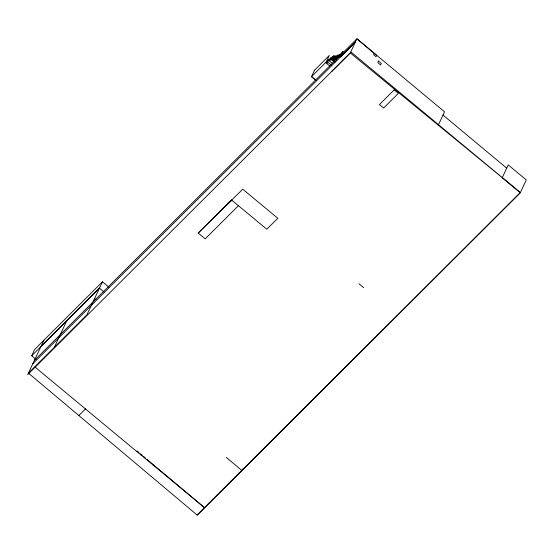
<?xml version="1.0" encoding="UTF-8"?>
<svg xmlns="http://www.w3.org/2000/svg" width="554" height="554" viewBox="0 0 554 554"><rect width="100%" height="100%" fill="white"/><g stroke="black" fill="none" stroke-linecap="round" stroke-linejoin="round"><path stroke-width="0.83" d="M36.045 359.421L31.703 355.772L34.701 349.394L102.462 281.778L108.861 287.166M43.904 340.198L27.7 374.636L351.084 52.124L520.365 192.563L350.267 52.942L356.921 38.801L444.543 111.818L438.256 125.169M520.289 192.73L502.243 177.689L508.253 164.912L526.3 179.953L520.268 192.778L197.314 515.199L28.42 373.105L54.347 347.268L66.805 320.711L99.464 288.156L103.944 291.923M102.462 281.778L86.978 314.686L54.347 347.268M329.762 66.03L325.849 62.74L328.356 59.88L327.421 61.868L331.306 65.137M332.691 63.62L329.45 60.892L331.008 57.581L325.849 62.74M334.11 62.013L331.521 59.832L333.356 55.94L334.651 57.034M335.135 62.013L332.566 59.846L334.394 55.954L335.682 57.041M334.921 61.106L333.598 59.998L335.586 55.774L331.521 59.832M336.846 60.102L335.53 58.994L337.4 55.019L332.566 59.846M337.635 58.059L339.263 54.347L333.598 59.998M331.611 71.535L350.267 52.942M337.545 57.99C341.257 56.556 346.015 44.687 340.391 57.034L355.391 42.049L32.825 363.749M374.22 53.35L373.597 54.673L376.021 56.716L376.644 55.386L356.921 38.801L34.355 360.495M226.364 457.424L241.994 470.581L242.687 469.099M31.703 355.772L66.833 320.738M327.421 61.868L333.356 55.94M329.45 60.892L334.394 55.954M335.53 58.994L342.725 51.806M238.421 205.693L205.215 238.85L198.214 233.04L231.42 199.883M78.855 415.535L85.655 408.741M197.072 514.998L520.365 192.563M40.906 346.575L99.464 288.156M198.214 233.04L242.763 189.212L277.789 218.269L266.799 229.231L231.766 200.174L230.512 201.234M228.033 203.761L231.766 200.174M35.165 367.198L204.44 507.637L146.983 459.294M443.013 115.073L506.723 168.167M326.161 62.076L327.462 63.17M359.04 283.78L363.673 287.678M94.596 298.502L95.911 299.61M137.08 450.963L139.061 452.625M140.384 453.74L142.364 455.409M143.68 456.517L145.667 458.186M314.575 70.171L311.535 76.632L316.022 80.406L311.535 76.632L326.258 61.93L329.291 55.469L314.575 70.171M378.521 61.044L377.78 62.616L380.612 64.998L381.353 63.426L378.521 61.044M394.192 89.859L379.462 104.554L383.659 108.03L398.388 93.342L394.192 89.859"/></g></svg>
